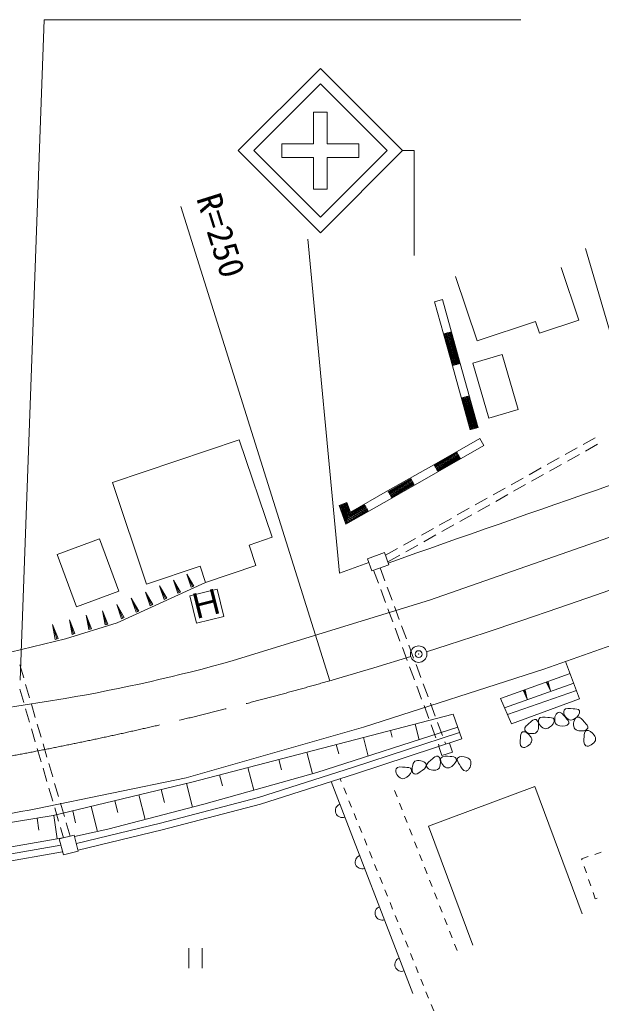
# Model space of a CAD drawing. Units: millimetres, scale not verified. Extents: x 40000 to 680000, y 20000 to 380000.
# Drawn here: x 441334 to 483628, y 259086 to 331024 of the extents above; entities that cross this region are included whole.
import ezdxf
from ezdxf.enums import TextEntityAlignment as Align

# ---------------------------------------------------------------- set-up
doc = ezdxf.new("R2010")
doc.units = ezdxf.units.MM
doc.header["$LTSCALE"] = 1000
doc.header["$PDMODE"] = 32
doc.header["$PDSIZE"] = 500
doc.linetypes.add('CHAIN', pattern=[18.5, 12, -1.5, 3.5, -1.5])
for name, color, linetype, lineweight in [('M-BGD', 7, 'Continuous', 13), ('M-BMK', 2, 'CHAIN', 13), ('M-WORK', 1, 'Continuous', 13)]:
    doc.layers.add(name, color=color, linetype=linetype, lineweight=lineweight)
doc.styles.add('ＭＳ ゴシック', font='')
doc.styles.get('ＭＳ ゴシック').set_extended_font_data('MS Gothic')

msp = doc.modelspace()

# ---------------------------------------------------------------- linework, layer by layer
at = {"layer": 'M-BGD'}
msp.add_circle((470349, 284854), 600, dxfattribs=at)
msp.add_point((470349, 284854), dxfattribs=at)
at = {"layer": 'M-BMK'}
for points in [[(501790, 295971), (499141, 294979), (496492, 293989), (493841, 293004), (491187, 292024), (488530, 291054), (485870, 290094), (483205, 289146), (480534, 288214), (477858, 287299), (475175, 286403), (472486, 285529), (470921, 285035)], [(469788, 284678), (467083, 283853), (464369, 283056), (463982, 282946)]]:
    msp.add_lwpolyline(points, dxfattribs=at)
msp.add_arc((394914, 523215), 250000, 280.32897, 286.0378, dxfattribs=at)
at = {"layer": 'M-WORK'}
for p, q in [((441374, 282952), (443106, 331024)), ((443106, 331024), (477783, 331024)), ((463202, 327484), (457221, 321503)), ((463202, 327484), (469183, 321503)), ((463202, 326353), (458353, 321503)), ((463202, 326353), (468052, 321503)), ((462702, 324304), (463702, 324304)), ((462702, 324304), (462702, 322003)), ((463702, 324304), (463702, 322003)), ((460402, 321003), (460402, 322003)), ((460402, 322003), (462702, 322003)), ((463702, 322003), (466003, 322003)), ((466003, 322003), (466003, 321003)), ((463202, 315522), (457221, 321503)), ((463202, 316653), (458353, 321503)), ((460402, 321003), (462702, 321003)), ((462702, 321003), (462702, 318702)), ((463202, 316653), (468052, 321503)), ((463202, 315522), (469183, 321503)), ((463702, 321003), (463702, 318702)), ((463702, 321003), (466003, 321003)), ((469183, 321503), (470024, 321503)), ((470024, 321503), (470024, 313857)), ((462702, 318702), (463702, 318702)), ((463885, 282914), (453039, 317426)), ((464586, 290759), (462290, 315065)), ((482483, 314386), (484707, 306787)), ((480712, 313006), (481993, 309164)), ((473031, 312347), (474596, 307652)), ((471508, 310504), (472086, 310664)), ((471508, 310504), (472800, 305840)), ((472086, 310664), (473378, 306000)), ((478859, 309073), (474596, 307652)), ((479145, 308214), (478859, 309073)), ((479145, 308214), (481993, 309164)), ((472212, 308188), (472858, 305856)), ((472269, 308204), (472915, 305872)), ((472327, 308220), (472973, 305888)), ((472385, 308236), (473031, 305904)), ((472443, 308252), (473089, 305920)), ((472501, 308268), (473147, 305936)), ((472558, 308284), (473205, 305952)), ((472616, 308300), (473262, 305968)), ((472674, 308316), (473320, 305984)), ((474292, 306042), (476432, 306660)), ((477587, 302655), (476432, 306660)), ((472800, 305840), (474092, 301176)), ((473378, 306000), (474670, 301336)), ((474292, 306042), (475447, 302037)), ((473735, 303588), (474381, 301256)), ((473793, 303604), (474439, 301272)), ((473851, 303620), (474497, 301288)), ((473908, 303636), (474555, 301304)), ((473966, 303652), (474612, 301320)), ((473504, 303524), (474150, 301192)), ((473561, 303540), (474208, 301208)), ((473619, 303556), (474265, 301224)), ((473677, 303572), (474323, 301240)), ((477587, 302655), (475447, 302037)), ((457301, 300464), (448067, 297346)), ((459701, 293357), (457301, 300464)), ((474792, 300558), (471440, 298644)), ((475090, 300037), (471738, 298123)), ((474792, 300558), (475090, 300037)), ((482321, 300116), (483194, 300605)), ((482493, 299639), (483366, 300128)), ((473146, 299549), (471470, 298592)), ((473176, 299497), (471500, 298540)), ((473205, 299445), (471530, 298488)), ((473235, 299393), (471559, 298436)), ((473265, 299341), (471589, 298384)), ((473295, 299289), (471619, 298331)), ((481013, 299383), (481885, 299871)), ((481185, 298906), (482057, 299395)), ((471440, 298644), (468089, 296730)), ((473324, 299236), (471649, 298279)), ((473354, 299184), (471678, 298227)), ((473384, 299132), (471708, 298175)), ((479704, 298649), (480576, 299138)), ((479876, 298173), (480749, 298662)), ((471738, 298123), (468386, 296209)), ((478395, 297916), (479268, 298405)), ((478568, 297440), (479440, 297928)), ((450564, 289952), (448067, 297346)), ((469794, 297635), (468118, 296678)), ((469824, 297583), (468148, 296626)), ((469854, 297531), (468178, 296574)), ((469883, 297479), (468208, 296521)), ((469913, 297426), (468237, 296469)), ((469943, 297374), (468267, 296417)), ((469973, 297322), (468297, 296365)), ((470002, 297270), (468327, 296313)), ((470032, 297218), (468356, 296261)), ((477087, 297183), (477959, 297672)), ((477259, 296707), (478131, 297195)), ((468089, 296730), (465382, 295184)), ((475778, 296450), (476650, 296939)), ((475950, 295973), (476823, 296462)), ((464569, 295684), (465134, 295884)), ((465055, 294306), (464569, 295684)), ((465088, 294394), (464625, 295704)), ((465120, 294482), (464682, 295724)), ((465153, 294570), (464738, 295744)), ((465186, 294657), (464795, 295764)), ((465218, 294745), (464852, 295784)), ((465251, 294833), (464908, 295804)), ((465284, 294921), (464965, 295824)), ((465316, 295008), (465021, 295844)), ((468386, 296209), (465055, 294306)), ((465349, 295096), (465078, 295864)), ((465382, 295184), (465134, 295884)), ((466472, 295668), (465316, 295008)), ((466442, 295721), (465349, 295096)), ((474469, 295717), (475342, 296206)), ((474642, 295240), (475514, 295729)), ((466680, 295304), (465088, 294394)), ((466651, 295356), (465120, 294482)), ((466621, 295408), (465153, 294570)), ((466591, 295460), (465186, 294657)), ((466561, 295512), (465218, 294745)), ((466532, 295564), (465251, 294833)), ((466502, 295616), (465284, 294921)), ((471133, 288775), (489087, 295058)), ((473161, 294984), (474033, 295473)), ((473333, 294507), (474205, 294996)), ((471852, 294251), (472725, 294739)), ((472024, 293774), (472897, 294263)), ((470544, 293518), (471416, 294006)), ((470716, 293041), (471588, 293530)), ((447127, 293238), (444057, 292107)), ((447127, 293238), (448528, 289433)), ((459701, 293357), (458010, 292786)), ((469235, 292784), (470107, 293273)), ((469407, 292308), (470280, 292797)), ((445458, 288303), (444057, 292107)), ((458010, 292786), (458509, 291308)), ((466630, 291799), (467857, 292242)), ((468177, 291358), (467857, 292242)), ((467926, 292051), (468799, 292540)), ((504095, 292457), (479456, 283767)), ((464586, 290759), (466731, 291520)), ((466630, 291799), (466950, 290914)), ((468177, 291358), (466950, 290914)), ((468098, 291575), (468971, 292063)), ((450564, 289952), (454446, 291263)), ((453988, 289810), (453488, 290672)), ((453898, 289769), (453488, 290672)), ((453809, 289729), (453488, 290672)), ((454849, 290072), (454446, 291263)), ((458509, 291308), (454849, 290072)), ((467071, 290958), (467420, 290021)), ((467541, 291128), (467890, 290191)), ((448424, 287127), (454849, 290072)), ((453015, 289368), (452505, 290248)), ((452924, 289327), (452505, 290248)), ((452833, 289285), (452505, 290248)), ((445458, 288303), (448528, 289433)), ((451014, 288458), (450483, 289375)), ((450919, 288415), (450483, 289375)), ((450824, 288372), (450483, 289375)), ((452024, 288918), (451504, 289815)), ((451931, 288875), (451504, 289815)), ((451838, 288833), (451504, 289815)), ((453015, 289368), (452833, 289285)), ((453988, 289810), (453809, 289729)), ((467595, 289553), (467944, 288615)), ((468065, 289722), (468414, 288785)), ((449985, 287991), (449443, 288926)), ((449888, 287947), (449443, 288926)), ((449791, 287902), (449443, 288926)), ((452024, 288918), (451838, 288833)), ((456863, 284386), (471133, 288775)), ((447737, 287044), (447347, 288015)), ((447638, 287016), (447347, 288015)), ((447539, 286987), (447347, 288015)), ((448936, 287514), (448383, 288468)), ((448837, 287469), (448383, 288468)), ((448738, 287424), (448383, 288468)), ((449985, 287991), (449791, 287902)), ((451014, 288458), (450824, 288372)), ((468118, 288147), (468467, 287210)), ((468589, 288317), (468938, 287380)), ((444666, 285974), (448424, 287127)), ((445346, 286348), (444942, 287353)), ((445244, 286318), (444942, 287353)), ((445141, 286288), (444942, 287353)), ((446551, 286699), (446153, 287687)), ((446450, 286670), (446153, 287687)), ((446349, 286640), (446153, 287687)), ((447737, 287044), (447539, 286987)), ((448936, 287514), (448738, 287424)), ((444124, 285992), (443712, 287015)), ((444019, 285962), (443712, 287015)), ((443915, 285931), (443712, 287015)), ((445346, 286348), (445141, 286288)), ((446551, 286699), (446349, 286640)), ((468642, 286741), (468991, 285804)), ((469112, 286911), (469461, 285974)), ((440669, 284998), (444666, 285974)), ((444124, 285992), (443915, 285931)), ((469166, 285336), (469515, 284399)), ((469636, 285506), (469985, 284569)), ((482043, 281614), (481029, 284322)), ((441618, 283125), (441336, 284084)), ((479456, 283767), (466329, 279535)), ((469689, 283930), (470038, 282993)), ((470160, 284100), (470509, 283163)), ((476303, 281629), (481360, 283439)), ((481625, 282731), (476592, 280950)), ((479645, 282776), (479769, 282820)), ((479645, 282776), (479928, 282177)), ((479707, 282798), (479928, 282177)), ((479769, 282820), (479928, 282177)), ((441338, 282302), (441620, 281343)), ((442040, 281686), (441759, 282645)), ((470213, 282524), (470562, 281587)), ((470683, 282694), (471032, 281757)), ((476800, 280464), (481824, 282198)), ((477966, 282181), (478089, 282224)), ((477966, 282181), (478246, 281586)), ((478028, 282202), (478246, 281586)), ((478089, 282224), (478246, 281586)), ((440062, 280891), (444641, 281631)), ((471207, 281289), (471556, 280352)), ((477091, 279781), (476303, 281629)), ((477091, 279781), (482043, 281614)), ((441761, 280863), (442043, 279904)), ((442463, 280246), (442181, 281206)), ((470737, 281119), (471086, 280182)), ((453851, 275543), (472858, 280475)), ((471730, 279883), (472080, 278946)), ((472858, 280475), (473499, 278686)), ((442184, 279424), (442465, 278464)), ((442886, 278807), (442604, 279767)), ((466329, 279535), (453438, 275849)), ((462946, 276239), (473197, 279530)), ((473330, 279157), (465603, 276622)), ((468307, 279294), (468430, 278818)), ((470093, 279757), (470385, 278627)), ((471260, 279713), (471609, 278776)), ((473499, 278686), (465757, 276146)), ((466327, 278780), (466674, 277436)), ((472254, 278477), (472320, 278300)), ((442606, 277985), (442888, 277025)), ((443309, 277368), (443027, 278327)), ((462211, 277712), (462615, 276146)), ((464356, 278269), (464530, 277596)), ((471784, 278308), (471845, 278144)), ((472035, 277477), (471819, 278135)), ((472035, 277477), (472805, 277730)), ((472590, 278388), (472805, 277730)), ((460189, 277187), (460381, 276441)), ((443029, 276545), (443311, 275586)), ((443731, 275929), (443450, 276888)), ((457924, 276600), (458350, 274950)), ((465603, 276622), (458709, 274413)), ((453438, 275849), (442627, 273625)), ((443771, 273103), (453851, 275543)), ((454720, 273933), (462946, 276239)), ((455864, 276065), (456069, 275268)), ((465757, 276146), (458849, 273933)), ((463974, 275575), (469932, 260157)), ((464719, 275582), (464636, 275787)), ((443452, 275106), (443734, 274147)), ((444154, 274490), (443872, 275449)), ((451608, 275000), (451851, 274060)), ((453457, 275448), (453903, 273719)), ((465092, 274655), (464905, 275118)), ((468781, 274465), (468599, 274931)), ((471062, 272336), (478787, 275220)), ((482246, 265953), (478787, 275220)), ((448251, 274187), (448474, 273323)), ((449999, 274610), (450461, 272819)), ((458709, 274413), (451571, 272544)), ((465466, 273727), (465279, 274191)), ((443875, 273667), (444156, 272708)), ((444577, 273050), (444295, 274010)), ((445183, 273445), (445397, 272571)), ((446525, 273769), (446996, 271943)), ((447750, 272110), (454720, 273933)), ((458849, 273933), (451693, 272059)), ((469144, 273534), (468962, 273999)), ((424425, 269942), (443771, 273103)), ((442604, 272912), (442729, 272054)), ((443817, 273110), (444065, 271407)), ((465839, 272799), (465652, 273263)), ((469508, 272602), (469326, 273068)), ((444297, 272228), (444515, 271487)), ((445000, 271611), (444718, 272571)), ((445321, 271572), (447750, 272110)), ((451571, 272544), (445449, 271067)), ((451693, 272059), (445573, 270583)), ((466213, 271872), (466026, 272336)), ((469872, 271670), (469690, 272136)), ((471062, 272336), (474298, 263668)), ((426842, 268442), (444478, 271478)), ((444206, 271409), (445291, 271686)), ((444206, 271409), (444504, 270244)), ((445589, 270521), (445291, 271686)), ((466586, 270944), (466399, 271408)), ((426919, 267948), (444325, 270944)), ((445589, 270521), (444504, 270244)), ((470235, 270739), (470053, 271205)), ((426995, 267454), (444449, 270458)), ((466960, 270016), (466773, 270480)), ((470599, 269807), (470417, 270273)), ((482205, 269959), (482679, 270120)), ((482231, 269883), (482205, 269959)), ((483152, 270281), (483625, 270442)), ((467333, 269089), (467146, 269553)), ((470963, 268876), (470781, 269342)), ((482553, 268936), (482392, 269410)), ((467707, 268161), (467520, 268625)), ((471326, 267944), (471144, 268410)), ((482875, 267990), (482714, 268463)), ((468080, 267234), (467893, 267697)), ((471690, 267013), (471508, 267479)), ((483197, 267043), (483036, 267516)), ((483344, 267093), (483197, 267043)), ((468454, 266306), (468267, 266770)), ((472054, 266081), (471872, 266547)), ((468827, 265378), (468640, 265842)), ((472417, 265150), (472235, 265616)), ((469201, 264451), (469014, 264915)), ((472781, 264218), (472599, 264684)), ((453639, 263463), (453639, 262005)), ((454611, 263463), (454611, 262005)), ((469574, 263523), (469388, 263987)), ((473145, 263287), (472963, 263753)), ((469948, 262595), (469761, 263059)), ((470321, 261668), (470135, 262132)), ((470695, 260740), (470508, 261204)), ((471068, 259813), (470882, 260276)), ((471442, 258885), (471255, 259349))]:
    msp.add_line(p, q, dxfattribs=at)
msp.add_lwpolyline([(454182, 287115), (456176, 287592), (455699, 289586), (453705, 289109)], close=True, dxfattribs=at)
for centre, radius, start, end in [((1956784, -3931176), 4477385, 108.98145, 109.41954), ((424565, 399211), 119281, 279.6893, 285.70987), ((382455, 584860), 316998, 277.3902, 280.94215), ((464790, 273463), 500, 111.12923, 291.12923), ((466232, 269731), 500, 111.12923, 291.12923), ((467674, 266000), 500, 111.12923, 291.12923), ((469116, 262269), 500, 111.12923, 291.12923)]:
    msp.add_arc(centre, radius, start, end, dxfattribs=at)
for points in [[(480285, 279846), (480189, 280093), (480249, 280522), (480498, 280612), (480709, 280688), (480905, 280398), (481052, 280229), (481156, 280109), (481330, 279948), (481265, 279803), (481174, 279602), (480844, 279600), (480626, 279633), (480494, 279653), (480334, 279721), (480285, 279846)], [(481315, 280074), (481073, 280181), (480811, 280526), (480924, 280766), (481019, 280969), (481362, 280903), (481586, 280887), (481744, 280875), (481981, 280885), (482038, 280736), (482116, 280530), (481884, 280295), (481707, 280164), (481599, 280085), (481438, 280020), (481315, 280074)], [(478842, 279113), (478595, 279017), (478166, 279077), (478076, 279326), (478000, 279537), (478290, 279732), (478459, 279879), (478579, 279983), (478740, 280158), (478885, 280092), (479086, 280002), (479088, 279672), (479055, 279454), (479035, 279321), (478967, 279162), (478842, 279113)], [(479472, 279443), (479230, 279550), (478968, 279895), (479081, 280135), (479176, 280338), (479519, 280272), (479743, 280256), (479902, 280244), (480139, 280253), (480195, 280105), (480273, 279899), (480041, 279664), (479864, 279533), (479756, 279454), (479595, 279389), (479472, 279443)], [(481664, 279499), (481568, 279746), (481627, 280175), (481877, 280265), (482088, 280341), (482283, 280051), (482430, 279882), (482534, 279762), (482708, 279601), (482643, 279456), (482552, 279255), (482222, 279253), (482004, 279286), (481872, 279306), (481712, 279374), (481664, 279499)], [(478567, 278480), (478460, 278238), (478114, 277976), (477874, 278089), (477671, 278184), (477738, 278527), (477754, 278751), (477765, 278910), (477756, 279147), (477904, 279203), (478110, 279281), (478346, 279049), (478476, 278872), (478556, 278764), (478621, 278603), (478567, 278480)], [(483202, 278577), (483096, 278335), (482750, 278073), (482510, 278186), (482307, 278281), (482374, 278624), (482390, 278848), (482401, 279006), (482392, 279244), (482540, 279300), (482746, 279378), (482981, 279146), (483112, 278969), (483192, 278861), (483256, 278700), (483202, 278577)], [(470169, 277100), (470425, 277167), (470844, 277057), (470904, 276798), (470955, 276580), (470644, 276420), (470458, 276294), (470327, 276205), (470146, 276051), (470010, 276133), (469822, 276247), (469859, 276575), (469917, 276787), (469952, 276917), (470039, 277067), (470169, 277100)], [(471708, 276449), (471461, 276353), (471032, 276413), (470942, 276662), (470866, 276873), (471156, 277069), (471325, 277216), (471445, 277320), (471606, 277494), (471751, 277429), (471952, 277338), (471954, 277008), (471921, 276790), (471901, 276658), (471833, 276498), (471708, 276449)], [(472362, 276590), (472119, 276697), (471858, 277042), (471970, 277282), (472065, 277485), (472409, 277418), (472632, 277403), (472791, 277391), (473028, 277400), (473084, 277252), (473162, 277046), (472930, 276811), (472753, 276680), (472645, 276601), (472484, 276536), (472362, 276590)], [(474140, 277064), (474191, 276804), (474057, 276392), (473795, 276347), (473574, 276309), (473433, 276629), (473318, 276822), (473237, 276958), (473094, 277148), (473183, 277279), (473308, 277460), (473633, 277404), (473842, 277334), (473969, 277291), (474114, 277196), (474140, 277064)], [(469097, 275808), (468854, 275915), (468593, 276261), (468706, 276501), (468801, 276704), (469144, 276637), (469368, 276621), (469526, 276610), (469763, 276619), (469819, 276471), (469898, 276265), (469665, 276030), (469488, 275899), (469381, 275819), (469220, 275755), (469097, 275808)]]:
    msp.add_open_spline(points, degree=3, knots=[0, 0, 0, 0, 1, 1, 1, 2, 2, 2, 3, 3, 3, 4, 4, 4, 5, 5, 5, 5], dxfattribs=at)

# ---------------------------------------------------------------- texts
at = {"layer": 'M-WORK', "style": 'ＭＳ ゴシック'}
for s, rotation, p in [('R=250', 287.447, (453637, 317867)), ('Ｈ', 13.99, (454027, 286806))]:
    msp.add_text(s, height=1833, rotation=rotation, dxfattribs=at).set_placement(p, align=Align.BOTTOM_LEFT)

doc.saveas('drawing.dxf')
